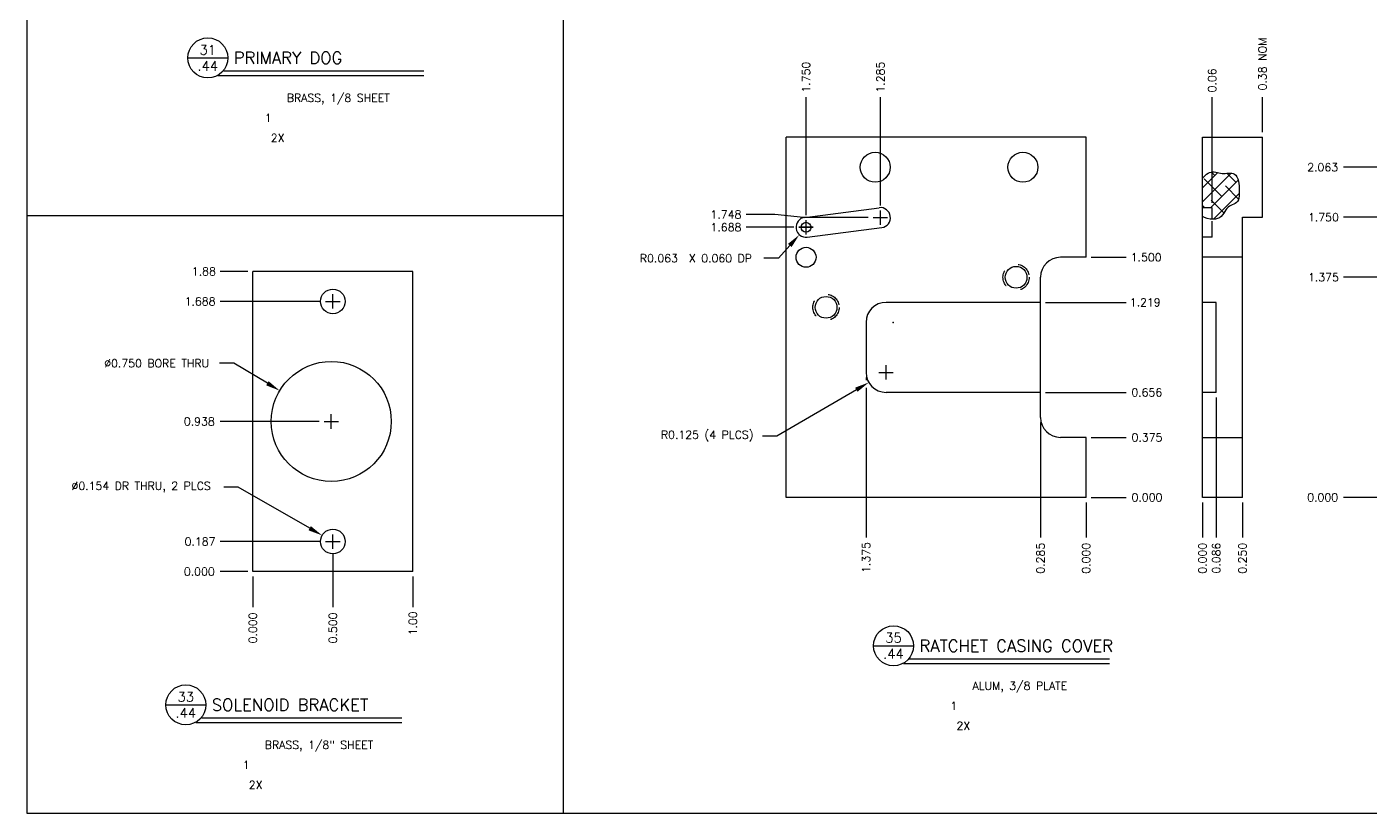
# Model space of a CAD drawing. Extents: x 0 to 22, y 0 to 17.6.
# Drawn here: x 0 to 8.39, y 0 to 4.91 of the extents above; entities that cross this region are included whole.
import ezdxf
from ezdxf.enums import TextEntityAlignment as Align

# ---------------------------------------------------------------- set-up
doc = ezdxf.new("R2010")
doc.units = 0
doc.header["$LTSCALE"] = 0.5
doc.header["$MEASUREMENT"] = 0
doc.linetypes.add('HIDDEN2', pattern=[0.1875, 0.125, -0.0625])
doc.layers.get('0').update_dxf_attribs({"linetype": 'CONTINUOUS'})
doc.layers.get('DEFPOINTS').update_dxf_attribs({"linetype": 'CONTINUOUS'})
for name, color, linetype in [('BORDER', 5, 'CONTINUOUS'), ('CASING', 193, 'CONTINUOUS'), ('DIM', 1, 'CONTINUOUS'), ('HATCH', 2, 'CONTINUOUS'), ('NFHIDDEN', 6, 'HIDDEN2'), ('OBJECT', 3, 'CONTINUOUS'), ('SOLONOIDBRACKET', 42, 'CONTINUOUS')]:
    doc.layers.add(name, color=color, linetype=linetype)
doc.styles.add('ROMANS', font='romans')
doc.styles.add('SIMPLEX', font='SIMPLEX')
doc.dimstyles.new('ESGMECH', dxfattribs={"dimtxt": 0.1, "dimasz": 0.18, "dimexe": 0.18, "dimexo": 0.0625, "dimgap": 0.06, "dimtad": 0, "dimtih": 1, "dimtoh": 1, "dimdec": 3, "dimzin": 0, "dimdsep": 46, "dimtxsty": 'SIMPLEX', "dimcen": 0.09, "dimclrd": 1, "dimclre": 1, "dimclrt": 1, "dimadec": 0, "dimazin": 0, "dimtfac": 1, "dimtdec": 4, "dimtofl": 0, "dimtmove": 0, "dimatfit": 3, "dimfxl": 1, "dimtolj": 1, "dimtzin": 0, "dimarcsym": 0})
doc.dimstyles.new('ESGMECH$3', dxfattribs={"dimtxt": 0.1, "dimasz": 0.18, "dimexe": 0.18, "dimexo": 0.0625, "dimgap": 0.06, "dimtad": 0, "dimtih": 1, "dimtoh": 1, "dimdec": 3, "dimzin": 0, "dimdsep": 46, "dimtxsty": 'SIMPLEX', "dimcen": 0.09, "dimclrd": 1, "dimclre": 1, "dimclrt": 1, "dimadec": 0, "dimazin": 0, "dimtfac": 1, "dimtdec": 4, "dimtofl": 0, "dimtmove": 0, "dimatfit": 0, "dimfxl": 1, "dimtolj": 1, "dimtzin": 0, "dimarcsym": 0})
doc.dimstyles.new('ESGMECH$4', dxfattribs={"dimtxt": 0.1, "dimasz": 0.18, "dimexe": 0.18, "dimexo": 0.0625, "dimgap": 0.06, "dimtad": 0, "dimtih": 1, "dimtoh": 1, "dimdec": 3, "dimzin": 0, "dimdsep": 46, "dimtxsty": 'SIMPLEX', "dimcen": 0.09, "dimclrd": 1, "dimclre": 1, "dimclrt": 1, "dimadec": 0, "dimazin": 0, "dimtfac": 1, "dimtdec": 4, "dimtofl": 0, "dimtmove": 0, "dimatfit": 0, "dimfxl": 1, "dimtolj": 1, "dimtzin": 0, "dimarcsym": 0})

# ---------------------------------------------------------------- blocks, each defined once
blk = doc.blocks.new('P-TITLE')
at = {"layer": 'OBJECT'}
for p, q in [((-1.562, -0.638), (-1.062, -0.638)), ((-1.113, -0.8), (1.387, -0.8)), ((1.387, -0.862), (-1.188, -0.862))]:
    blk.add_line(p, q, dxfattribs=at)
blk.add_circle((-1.312, -0.638), 0.25, dxfattribs=at)
at = {"layer": 'OBJECT', "style": 'ROMANS'}
for tag, p in [('NO.', (-1.312, -0.538)), ('PAGE', (-1.312, -0.738))]:
    blk.add_attdef(tag, text='', height=0.12, dxfattribs=at).set_placement(p, align=Align.MIDDLE)
for tag, p, height in [('DESCRIPTION', (-0.988, -0.712), 0.15), ('MATERIAL', (-0.325, -1.188), 0.1), ('#_REQUIRED', (-0.6, -1.438), 0.1), ('SCALE', (-0.525, -1.688), 0.1)]:
    blk.add_attdef(tag, p, '', height=height, dxfattribs=at)
at = {"layer": 'OBJECT', "style": 'ROMANS', "flags": 2}
for tag, p in [('MATERIAL:', (-1.163, -1.188)), ('REQD:', (-1.163, -1.438)), ('SCALE:', (-1.163, -1.688))]:
    blk.add_attdef(tag, p, '', height=0.1, dxfattribs=at)
blk = doc.blocks.new('*D29')
at = {"color": 1, "linetype": 'ByBlock', "transparency": 16777216}
blk.add_line((3.6398, 5.1335), (3.6398, 4.9425), dxfattribs=at)
at = {"layer": 'DEFPOINTS', "color": 0, "linetype": 'ByBlock', "transparency": 16777216}
for p in [(3.6398, 5.1647), (3.6398, 5.1647), (3.6398, 4.9425)]:
    blk.add_point(p, dxfattribs=at)
at = {"color": 1, "linetype": 'ByBlock', "transparency": 16777216, "insert": (3.6398, 4.8125), "char_height": 0.05, "attachment_point": 5, "rotation": 90, "style": 'SIMPLEX'}
blk.add_mtext('\\A1;0.000', dxfattribs=at)
blk = doc.blocks.new('*D30')
at = {"color": 1, "linetype": 'ByBlock', "transparency": 16777216}
blk.add_line((3.6086, 5.1647), (3.4354, 5.1647), dxfattribs=at)
at = {"layer": 'DEFPOINTS', "color": 0, "linetype": 'ByBlock', "transparency": 16777216}
for p in [(3.4354, 5.1647), (3.6398, 5.1647), (3.6398, 5.1647)]:
    blk.add_point(p, dxfattribs=at)
at = {"color": 1, "linetype": 'ByBlock', "transparency": 16777216, "insert": (3.3054, 5.1647), "char_height": 0.05, "attachment_point": 5, "style": 'SIMPLEX'}
blk.add_mtext('\\A1;0.000', dxfattribs=at)
blk = doc.blocks.new('*D31')
at = {"color": 1, "linetype": 'ByBlock', "transparency": 16777216}
blk.add_line((1.8355, 1.6965), (1.2073, 1.6965), dxfattribs=at)
at = {"layer": 'DEFPOINTS', "color": 0, "linetype": 'ByBlock', "transparency": 16777216}
for p in [(1.2073, 1.6965), (1.8668, 1.6965), (1.4218, 1.509)]:
    blk.add_point(p, dxfattribs=at)
at = {"color": 1, "linetype": 'ByBlock', "transparency": 16777216, "insert": (1.0821, 1.6965), "char_height": 0.05, "attachment_point": 5, "style": 'SIMPLEX'}
blk.add_mtext('\\A1;0.187', dxfattribs=at)
blk = doc.blocks.new('*D32')
at = {"color": 1, "linetype": 'ByBlock', "transparency": 16777216}
blk.add_line((1.8255, 2.4465), (1.2073, 2.4465), dxfattribs=at)
at = {"layer": 'DEFPOINTS', "color": 0, "linetype": 'ByBlock', "transparency": 16777216}
for p in [(1.2073, 2.4465), (1.8568, 2.4465), (1.4118, 1.509)]:
    blk.add_point(p, dxfattribs=at)
at = {"color": 1, "linetype": 'ByBlock', "transparency": 16777216, "insert": (1.0773, 2.4465), "char_height": 0.05, "attachment_point": 5, "style": 'SIMPLEX'}
blk.add_mtext('\\A1;0.938', dxfattribs=at)
blk = doc.blocks.new('*D56')
at = {"color": 1, "linetype": 'ByBlock', "transparency": 16777216}
for p, q in [((1.3205, 2.0366), (1.2305, 2.0366)), ((1.767, 1.7797), (1.3205, 2.0366)), ((1.8668, 1.6965), (1.9568, 1.6965)), ((1.9118, 1.6515), (1.9118, 1.7415))]:
    blk.add_line(p, q, dxfattribs=at)
blk.add_solid([(1.7745, 1.7927), (1.7595, 1.7667), (1.845, 1.7348)], dxfattribs=at)
at = {"layer": 'DEFPOINTS', "color": 0, "linetype": 'ByBlock', "transparency": 16777216}
for p in [(1.845, 1.7348), (1.9785, 1.6581)]:
    blk.add_point(p, dxfattribs=at)
at = {"color": 1, "linetype": 'ByBlock', "transparency": 16777216, "insert": (0.7136, 2.0366), "char_height": 0.05, "attachment_point": 5, "style": 'SIMPLEX'}
blk.add_mtext('\\A1;{∅0.154 DR THRU}{, 2 PLCS}', dxfattribs=at)
blk = doc.blocks.new('*D57')
at = {"color": 1, "linetype": 'ByBlock', "transparency": 16777216}
blk.add_line((1.9118, 1.6202), (1.9118, 1.2867), dxfattribs=at)
at = {"layer": 'DEFPOINTS', "color": 0, "linetype": 'ByBlock', "transparency": 16777216}
for p in [(1.9118, 1.6515), (1.4118, 1.509), (1.9118, 1.2867)]:
    blk.add_point(p, dxfattribs=at)
at = {"color": 1, "linetype": 'ByBlock', "transparency": 16777216, "insert": (1.9118, 1.1567), "char_height": 0.05, "attachment_point": 5, "rotation": 90, "style": 'SIMPLEX'}
blk.add_mtext('\\A1;0.500', dxfattribs=at)
blk = doc.blocks.new('*D72')
at = {"color": 1, "linetype": 'ByBlock', "transparency": 16777216}
blk.add_line((15.4595, 12.1659), (15.4595, 11.9472), dxfattribs=at)
at = {"layer": 'DEFPOINTS', "color": 0, "linetype": 'ByBlock', "transparency": 16777216}
for p in [(15.4595, 12.1972), (15.4595, 12.1972), (15.4595, 11.9472)]:
    blk.add_point(p, dxfattribs=at)
at = {"color": 1, "linetype": 'ByBlock', "transparency": 16777216, "insert": (15.4595, 11.8172), "char_height": 0.05, "attachment_point": 5, "rotation": 90, "style": 'SIMPLEX'}
blk.add_mtext('\\A1;0.000', dxfattribs=at)
blk = doc.blocks.new('*D73')
at = {"color": 1, "linetype": 'ByBlock', "transparency": 16777216}
blk.add_line((15.5455, 12.8222), (15.5455, 11.9472), dxfattribs=at)
at = {"layer": 'DEFPOINTS', "color": 0, "linetype": 'ByBlock', "transparency": 16777216}
for p in [(15.5455, 12.8534), (15.4595, 12.1972), (15.5455, 11.9472)]:
    blk.add_point(p, dxfattribs=at)
at = {"color": 1, "linetype": 'ByBlock', "transparency": 16777216, "insert": (15.5455, 11.8184), "char_height": 0.05, "attachment_point": 5, "rotation": 90, "style": 'SIMPLEX'}
blk.add_mtext('\\A1;0.086', dxfattribs=at)
blk = doc.blocks.new('*D74')
at = {"color": 1, "linetype": 'ByBlock', "transparency": 16777216}
blk.add_line((15.7095, 12.1659), (15.7095, 11.9472), dxfattribs=at)
at = {"layer": 'DEFPOINTS', "color": 0, "linetype": 'ByBlock', "transparency": 16777216}
for p in [(15.4595, 12.1972), (15.7095, 12.1972), (15.7095, 11.9472)]:
    blk.add_point(p, dxfattribs=at)
at = {"color": 1, "linetype": 'ByBlock', "transparency": 16777216, "insert": (15.7095, 11.8172), "char_height": 0.05, "attachment_point": 5, "rotation": 90, "style": 'SIMPLEX'}
blk.add_mtext('\\A1;0.250', dxfattribs=at)
blk = doc.blocks.new('*D76')
at = {"color": 1, "linetype": 'ByBlock', "transparency": 16777216}
blk.add_line((16.5591, 12.1972), (16.3403, 12.1972), dxfattribs=at)
at = {"layer": 'DEFPOINTS', "color": 0, "linetype": 'ByBlock', "transparency": 16777216}
for p in [(16.3403, 12.1972), (16.5903, 12.1972), (16.5903, 12.1972)]:
    blk.add_point(p, dxfattribs=at)
at = {"color": 1, "linetype": 'ByBlock', "transparency": 16777216, "insert": (16.2103, 12.1972), "char_height": 0.05, "attachment_point": 5, "style": 'SIMPLEX'}
blk.add_mtext('\\A1;0.000', dxfattribs=at)
blk = doc.blocks.new('*D77')
at = {"color": 1, "linetype": 'ByBlock', "transparency": 16777216}
blk.add_line((16.5591, 13.9472), (16.3403, 13.9472), dxfattribs=at)
at = {"layer": 'DEFPOINTS', "color": 0, "linetype": 'ByBlock', "transparency": 16777216}
for p in [(16.3403, 13.9472), (16.5903, 13.9472), (16.5903, 12.1972)]:
    blk.add_point(p, dxfattribs=at)
at = {"color": 1, "linetype": 'ByBlock', "transparency": 16777216, "insert": (16.2151, 13.9472), "char_height": 0.05, "attachment_point": 5, "style": 'SIMPLEX'}
blk.add_mtext('\\A1;1.750', dxfattribs=at)
blk = doc.blocks.new('*D79')
at = {"color": 1, "linetype": 'ByBlock', "transparency": 16777216}
blk.add_line((16.9091, 14.2597), (16.3403, 14.2597), dxfattribs=at)
at = {"layer": 'DEFPOINTS', "color": 0, "linetype": 'ByBlock', "transparency": 16777216}
for p in [(16.3403, 14.2597), (16.9403, 14.2597), (16.5903, 12.1972)]:
    blk.add_point(p, dxfattribs=at)
at = {"color": 1, "linetype": 'ByBlock', "transparency": 16777216, "insert": (16.2103, 14.2597), "char_height": 0.05, "attachment_point": 5, "style": 'SIMPLEX'}
blk.add_mtext('\\A1;2.063', dxfattribs=at)
blk = doc.blocks.new('*D80')
at = {"color": 1, "linetype": 'ByBlock', "transparency": 16777216}
blk.add_line((16.9516, 13.5722), (16.3403, 13.5722), dxfattribs=at)
at = {"layer": 'DEFPOINTS', "color": 0, "linetype": 'ByBlock', "transparency": 16777216}
for p in [(16.3403, 13.5722), (16.9828, 13.5722), (16.5903, 12.1972)]:
    blk.add_point(p, dxfattribs=at)
at = {"color": 1, "linetype": 'ByBlock', "transparency": 16777216, "insert": (16.2151, 13.5722), "char_height": 0.05, "attachment_point": 5, "style": 'SIMPLEX'}
blk.add_mtext('\\A1;1.375', dxfattribs=at)
blk = doc.blocks.new('*D87')
at = {"color": 1, "linetype": 'ByBlock', "transparency": 16777216}
blk.add_line((14.7637, 12.1972), (14.9825, 12.1972), dxfattribs=at)
at = {"layer": 'DEFPOINTS', "color": 0, "linetype": 'ByBlock', "transparency": 16777216}
for p in [(14.7325, 12.1972), (14.7325, 12.1972), (14.9825, 12.1972)]:
    blk.add_point(p, dxfattribs=at)
at = {"color": 1, "linetype": 'ByBlock', "transparency": 16777216, "insert": (15.1125, 12.1972), "char_height": 0.05, "attachment_point": 5, "style": 'SIMPLEX'}
blk.add_mtext('\\A1;0.000', dxfattribs=at)
blk = doc.blocks.new('*D88')
at = {"color": 1, "linetype": 'ByBlock', "transparency": 16777216}
blk.add_line((14.7325, 12.1659), (14.7325, 11.9472), dxfattribs=at)
at = {"layer": 'DEFPOINTS', "color": 0, "linetype": 'ByBlock', "transparency": 16777216}
for p in [(14.7325, 12.1972), (14.7325, 12.1972), (14.7325, 11.9472)]:
    blk.add_point(p, dxfattribs=at)
at = {"color": 1, "linetype": 'ByBlock', "transparency": 16777216, "insert": (14.7325, 11.8172), "char_height": 0.05, "attachment_point": 5, "rotation": 90, "style": 'SIMPLEX'}
blk.add_mtext('\\A1;0.000', dxfattribs=at)
blk = doc.blocks.new('*D89')
at = {"color": 1, "linetype": 'ByBlock', "transparency": 16777216}
blk.add_line((14.4475, 12.6659), (14.4475, 11.9472), dxfattribs=at)
at = {"layer": 'DEFPOINTS', "color": 0, "linetype": 'ByBlock', "transparency": 16777216}
for p in [(14.4475, 12.6972), (14.7325, 12.1972), (14.4475, 11.9472)]:
    blk.add_point(p, dxfattribs=at)
at = {"color": 1, "linetype": 'ByBlock', "transparency": 16777216, "insert": (14.4475, 11.8172), "char_height": 0.05, "attachment_point": 5, "rotation": 90, "style": 'SIMPLEX'}
blk.add_mtext('\\A1;0.285', dxfattribs=at)
blk = doc.blocks.new('*D90')
at = {"color": 1, "linetype": 'ByBlock', "transparency": 16777216}
blk.add_line((14.7637, 12.5722), (14.9825, 12.5722), dxfattribs=at)
at = {"layer": 'DEFPOINTS', "color": 0, "linetype": 'ByBlock', "transparency": 16777216}
for p in [(14.7325, 12.5722), (14.9825, 12.5722), (14.7325, 12.1972)]:
    blk.add_point(p, dxfattribs=at)
at = {"color": 1, "linetype": 'ByBlock', "transparency": 16777216, "insert": (15.1125, 12.5722), "char_height": 0.05, "attachment_point": 5, "style": 'SIMPLEX'}
blk.add_mtext('\\A1;0.375', dxfattribs=at)
blk = doc.blocks.new('*D91')
at = {"color": 1, "linetype": 'ByBlock', "transparency": 16777216}
blk.add_line((14.4787, 12.8534), (14.9825, 12.8534), dxfattribs=at)
at = {"layer": 'DEFPOINTS', "color": 0, "linetype": 'ByBlock', "transparency": 16777216}
for p in [(14.4475, 12.8534), (14.9825, 12.8534), (14.7325, 12.1972)]:
    blk.add_point(p, dxfattribs=at)
at = {"color": 1, "linetype": 'ByBlock', "transparency": 16777216, "insert": (15.1113, 12.8534), "char_height": 0.05, "attachment_point": 5, "style": 'SIMPLEX'}
blk.add_mtext('\\A1;0.656', dxfattribs=at)
blk = doc.blocks.new('*D92')
at = {"color": 1, "linetype": 'ByBlock', "transparency": 16777216}
blk.add_line((14.4787, 13.4159), (14.9825, 13.4159), dxfattribs=at)
at = {"layer": 'DEFPOINTS', "color": 0, "linetype": 'ByBlock', "transparency": 16777216}
for p in [(14.4475, 13.4159), (14.9825, 13.4159), (14.7325, 12.1972)]:
    blk.add_point(p, dxfattribs=at)
at = {"color": 1, "linetype": 'ByBlock', "transparency": 16777216, "insert": (15.1017, 13.4159), "char_height": 0.05, "attachment_point": 5, "style": 'SIMPLEX'}
blk.add_mtext('\\A1;1.219', dxfattribs=at)
blk = doc.blocks.new('*D93')
at = {"color": 1, "linetype": 'ByBlock', "transparency": 16777216}
blk.add_line((14.7637, 13.6972), (14.9825, 13.6972), dxfattribs=at)
at = {"layer": 'DEFPOINTS', "color": 0, "linetype": 'ByBlock', "transparency": 16777216}
for p in [(14.7325, 13.6972), (14.9825, 13.6972), (14.7325, 12.1972)]:
    blk.add_point(p, dxfattribs=at)
at = {"color": 1, "linetype": 'ByBlock', "transparency": 16777216, "insert": (15.1077, 13.6972), "char_height": 0.05, "attachment_point": 5, "style": 'SIMPLEX'}
blk.add_mtext('\\A1;1.500', dxfattribs=at)
blk = doc.blocks.new('*D94')
at = {"color": 1, "linetype": 'ByBlock', "transparency": 16777216}
blk.add_line((12.9062, 13.8847), (12.6075, 13.8847), dxfattribs=at)
at = {"layer": 'DEFPOINTS', "color": 0, "linetype": 'ByBlock', "transparency": 16777216}
for p in [(12.6075, 13.8847), (12.9375, 13.8847), (14.7325, 12.1972)]:
    blk.add_point(p, dxfattribs=at)
at = {"color": 1, "linetype": 'ByBlock', "transparency": 16777216, "insert": (12.4822, 13.8847), "char_height": 0.05, "attachment_point": 5, "style": 'SIMPLEX'}
blk.add_mtext('\\A1;1.688', dxfattribs=at)
blk = doc.blocks.new('*D95')
at = {"color": 1, "linetype": 'ByBlock', "transparency": 16777216}
for p, q in [((12.7875, 13.9647), (12.6075, 13.9647)), ((12.9675, 13.9452), (12.7875, 13.9647)), ((13.3709, 13.9452), (12.9675, 13.9452))]:
    blk.add_line(p, q, dxfattribs=at)
at = {"layer": 'DEFPOINTS', "color": 0, "linetype": 'ByBlock', "transparency": 16777216}
for p in [(12.6075, 13.9647), (13.4022, 13.9452), (14.7325, 12.1972)]:
    blk.add_point(p, dxfattribs=at)
at = {"color": 1, "linetype": 'ByBlock', "transparency": 16777216, "insert": (12.4822, 13.9647), "char_height": 0.05, "attachment_point": 5, "style": 'SIMPLEX'}
blk.add_mtext('\\A1;1.748', dxfattribs=at)
blk = doc.blocks.new('*D96')
at = {"color": 1, "linetype": 'ByBlock', "transparency": 16777216}
blk.add_line((12.9825, 13.9609), (12.9825, 14.6972), dxfattribs=at)
at = {"layer": 'DEFPOINTS', "color": 0, "linetype": 'ByBlock', "transparency": 16777216}
for p in [(12.9825, 14.6972), (12.9825, 13.9297), (14.7325, 12.1972)]:
    blk.add_point(p, dxfattribs=at)
at = {"color": 1, "linetype": 'ByBlock', "transparency": 16777216, "insert": (12.9825, 14.8224), "char_height": 0.05, "attachment_point": 5, "rotation": 90, "style": 'SIMPLEX'}
blk.add_mtext('\\A1;1.750', dxfattribs=at)
blk = doc.blocks.new('*D97')
at = {"color": 1, "linetype": 'ByBlock', "transparency": 16777216}
blk.add_line((13.4472, 14.0214), (13.4472, 14.6972), dxfattribs=at)
at = {"layer": 'DEFPOINTS', "color": 0, "linetype": 'ByBlock', "transparency": 16777216}
for p in [(13.4472, 14.6972), (13.4472, 13.9902), (14.7325, 12.1972)]:
    blk.add_point(p, dxfattribs=at)
at = {"color": 1, "linetype": 'ByBlock', "transparency": 16777216, "insert": (13.4472, 14.8224), "char_height": 0.05, "attachment_point": 5, "rotation": 90, "style": 'SIMPLEX'}
blk.add_mtext('\\A1;1.285', dxfattribs=at)
blk = doc.blocks.new('*D98')
at = {"color": 1, "linetype": 'ByBlock', "transparency": 16777216}
for p, q in [((12.9375, 13.8847), (13.0275, 13.8847)), ((12.9825, 13.8397), (12.9825, 13.9297)), ((12.8809, 13.7709), (12.8097, 13.6912)), ((12.8097, 13.6912), (12.7197, 13.6912))]:
    blk.add_line(p, q, dxfattribs=at)
blk.add_solid([(12.8697, 13.7809), (12.8921, 13.7609), (12.9408, 13.8381)], dxfattribs=at)
at = {"layer": 'DEFPOINTS', "color": 0, "linetype": 'ByBlock', "transparency": 16777216}
for p in [(12.9825, 13.8847), (12.9408, 13.8381)]:
    blk.add_point(p, dxfattribs=at)
at = {"color": 1, "linetype": 'ByBlock', "transparency": 16777216, "insert": (12.2945, 13.6912), "char_height": 0.05, "attachment_point": 5, "style": 'SIMPLEX'}
blk.add_mtext('\\A1;{R0.063  X 0.060 DP}', dxfattribs=at)
blk = doc.blocks.new('*D137')
at = {"color": 1, "linetype": 'ByBlock', "transparency": 16777216}
for p, q in [((5.3681, 2.7082), (5.3681, 2.7982)), ((5.3231, 2.7532), (5.4131, 2.7532)), ((5.1824, 2.6448), (4.6862, 2.3553)), ((4.6862, 2.3553), (4.5962, 2.3553))]:
    blk.add_line(p, q, dxfattribs=at)
blk.add_solid([(5.1748, 2.6578), (5.1899, 2.6319), (5.2601, 2.6902)], dxfattribs=at)
at = {"layer": 'DEFPOINTS', "color": 0, "linetype": 'ByBlock', "transparency": 16777216}
for p in [(5.2601, 2.6902), (5.3681, 2.7532)]:
    blk.add_point(p, dxfattribs=at)
at = {"color": 1, "linetype": 'ByBlock', "transparency": 16777216, "insert": (4.2507, 2.3553), "char_height": 0.05, "attachment_point": 5, "style": 'SIMPLEX'}
blk.add_mtext('\\A1;{R0.125 (4 PLCS)}', dxfattribs=at)
blk = doc.blocks.new('*D140')
at = {"color": 1, "linetype": 'ByBlock', "transparency": 16777216}
blk.add_line((7.7201, 4.2532), (7.7201, 4.472), dxfattribs=at)
at = {"layer": 'DEFPOINTS', "color": 0, "linetype": 'ByBlock', "transparency": 16777216}
for p in [(7.7201, 4.472), (7.7201, 4.222), (7.3451, 1.972)]:
    blk.add_point(p, dxfattribs=at)
at = {"color": 1, "linetype": 'ByBlock', "transparency": 16777216, "insert": (7.7201, 4.6793), "char_height": 0.05, "attachment_point": 5, "rotation": 90, "style": 'SIMPLEX'}
blk.add_mtext('\\A1;{0.38 NOM}', dxfattribs=at)
blk = doc.blocks.new('*D141')
at = {"color": 1, "linetype": 'ByBlock', "transparency": 16777216}
blk.add_line((7.4051, 3.8122), (7.4051, 4.472), dxfattribs=at)
at = {"layer": 'DEFPOINTS', "color": 0, "linetype": 'ByBlock', "transparency": 16777216}
for p in [(7.4051, 4.472), (7.4051, 3.781), (7.3451, 1.972)]:
    blk.add_point(p, dxfattribs=at)
at = {"color": 1, "linetype": 'ByBlock', "transparency": 16777216, "insert": (7.4051, 4.577), "char_height": 0.05, "attachment_point": 5, "rotation": 90, "style": 'SIMPLEX'}
blk.add_mtext('\\A1;{0.06}', dxfattribs=at)
blk = doc.blocks.new('*D142')
at = {"color": 1, "linetype": 'ByBlock', "transparency": 16777216}
blk.add_line((2.4118, 1.4777), (2.4118, 1.2867), dxfattribs=at)
at = {"layer": 'DEFPOINTS', "color": 0, "linetype": 'ByBlock', "transparency": 16777216}
for p in [(1.4118, 1.509), (2.4118, 1.509), (2.4118, 1.2867)]:
    blk.add_point(p, dxfattribs=at)
at = {"color": 1, "linetype": 'ByBlock', "transparency": 16777216, "insert": (2.4118, 1.1853), "char_height": 0.05, "attachment_point": 5, "rotation": 90, "style": 'SIMPLEX'}
blk.add_mtext('\\A1;{1.00}', dxfattribs=at)
blk = doc.blocks.new('*D143')
at = {"color": 1, "linetype": 'ByBlock', "transparency": 16777216}
blk.add_line((1.3805, 3.384), (1.2073, 3.384), dxfattribs=at)
at = {"layer": 'DEFPOINTS', "color": 0, "linetype": 'ByBlock', "transparency": 16777216}
for p in [(1.2073, 3.384), (1.4118, 3.384), (1.4118, 1.509)]:
    blk.add_point(p, dxfattribs=at)
at = {"color": 1, "linetype": 'ByBlock', "transparency": 16777216, "insert": (1.1059, 3.384), "char_height": 0.05, "attachment_point": 5, "style": 'SIMPLEX'}
blk.add_mtext('\\A1;{1.88}', dxfattribs=at)
blk = doc.blocks.new('*D144')
at = {"color": 1, "linetype": 'ByBlock', "transparency": 16777216}
for p, q in [((1.294, 2.8098), (1.204, 2.8098)), ((1.5027, 2.6851), (1.294, 2.8098)), ((1.8568, 2.4465), (1.9468, 2.4465)), ((1.9018, 2.4015), (1.9018, 2.4915))]:
    blk.add_line(p, q, dxfattribs=at)
blk.add_solid([(1.5104, 2.6979), (1.495, 2.6722), (1.5799, 2.6389)], dxfattribs=at)
at = {"layer": 'DEFPOINTS', "color": 0, "linetype": 'ByBlock', "transparency": 16777216}
for p in [(1.5799, 2.6389), (2.2236, 2.254)]:
    blk.add_point(p, dxfattribs=at)
at = {"color": 1, "linetype": 'ByBlock', "transparency": 16777216, "insert": (0.8109, 2.8098), "char_height": 0.05, "attachment_point": 5, "style": 'SIMPLEX'}
blk.add_mtext('\\A1;{∅0.750 BORE THRU}', dxfattribs=at)
blk = doc.blocks.new('*D145')
at = {"color": 1, "linetype": 'ByBlock', "transparency": 16777216}
blk.add_line((1.8355, 3.1965), (1.2073, 3.1965), dxfattribs=at)
at = {"layer": 'DEFPOINTS', "color": 0, "linetype": 'ByBlock', "transparency": 16777216}
for p in [(1.2073, 3.1965), (1.8668, 3.1965), (1.4118, 1.509)]:
    blk.add_point(p, dxfattribs=at)
at = {"color": 1, "linetype": 'ByBlock', "transparency": 16777216, "insert": (1.0821, 3.1965), "char_height": 0.05, "attachment_point": 5, "style": 'SIMPLEX'}
blk.add_mtext('\\A1;{1.688}', dxfattribs=at)
blk = doc.blocks.new('*X146')
at = {"color": 0}
for p, q in [((7.3451, 3.9067), (7.4401, 4.0017)), ((7.3451, 3.8183), (7.5245, 3.9977)), ((7.4664, 3.8512), (7.3559, 3.9617)), ((7.3961, 3.781), (7.5686, 3.9535)), ((7.4222, 3.9838), (7.4014, 4.0046)), ((7.5548, 3.9396), (7.4978, 3.9966)), ((7.4131, 3.7096), (7.5748, 3.8713)), ((7.5711, 3.8349), (7.4885, 3.9175)), ((7.3599, 3.781), (7.3451, 3.7958)), ((7.4795, 3.7497), (7.4001, 3.8291))]:
    blk.add_line(p, q, dxfattribs=at)

msp = doc.modelspace()

# ---------------------------------------------------------------- linework, layer by layer
at = {"color": 1, "linetype": 'ByBlock'}
for p, q in [((5.2431, 2.722), (5.2431, 2.7037)), ((5.2431, 2.656), (5.2431, 1.722))]:
    msp.add_line(p, q, dxfattribs=at)
at = {"layer": 'BORDER'}
for p, q in [((0, 10.5), (0, 0)), ((3.351, 10.5), (3.351, 0)), ((0, 3.7329), (3.351, 3.7329)), ((0, 0), (16.5, 0))]:
    msp.add_line(p, q, dxfattribs=at)
at = {"layer": 'CASING', "color": 3}
for p, q in [((6.6181, 4.222), (4.7431, 4.222)), ((4.7431, 1.972), (4.7431, 4.222)), ((6.6181, 3.472), (6.6181, 4.222)), ((7.3451, 1.972), (7.3451, 4.222)), ((7.3451, 4.222), (7.7201, 4.222)), ((7.7201, 3.722), (7.7201, 4.222)), ((4.86, 3.7214), (5.3247, 3.7819)), ((7.4051, 3.781), (7.3451, 3.781)), ((7.4051, 3.7097), (7.4051, 3.781)), ((7.5951, 1.972), (7.5951, 3.722)), ((7.5951, 3.722), (7.7201, 3.722)), ((4.8761, 3.5975), (5.3409, 3.658)), ((7.5951, 3.472), (7.3451, 3.472)), ((6.3331, 2.472), (6.3331, 3.347)), ((7.4311, 3.1907), (7.3451, 3.1907)), ((7.4311, 2.6282), (7.4311, 3.1907)), ((5.2431, 3.0657), (5.2431, 2.7532)), ((7.4311, 2.6282), (7.3451, 2.6282)), ((6.6181, 1.972), (6.6181, 2.347)), ((7.3451, 2.347), (7.5951, 2.347)), ((6.6181, 1.972), (4.7431, 1.972)), ((7.5951, 1.972), (7.3451, 1.972))]:
    msp.add_line(p, q, dxfattribs=at)
for points in [[(7.3993, 4.0044), (7.409, 4.0055), (7.4186, 4.0053), (7.4282, 4.0041), (7.4378, 4.0022), (7.4476, 4), (7.4574, 3.998), (7.4673, 3.9964), (7.4775, 3.9956), (7.4878, 3.9958), (7.4982, 3.9966), (7.5085, 3.9976), (7.5185, 3.998), (7.5282, 3.9975), (7.5373, 3.9954), (7.5458, 3.9913), (7.5534, 3.9845), (7.5601, 3.9747), (7.5657, 3.9625), (7.5701, 3.9486), (7.5732, 3.9337), (7.5748, 3.9186), (7.5748, 3.8551), (7.5732, 3.8416), (7.5697, 3.8302), (7.5643, 3.8212), (7.5575, 3.8144), (7.5494, 3.809), (7.5405, 3.8047), (7.5313, 3.8007), (7.522, 3.7965), (7.513, 3.7916), (7.5048, 3.7852), (7.4975, 3.7772), (7.4909, 3.7677), (7.4845, 3.7575), (7.4778, 3.747), (7.4705, 3.7368), (7.462, 3.7275), (7.452, 3.7196), (7.4399, 3.7137), (7.4255, 3.7103), (7.4093, 3.7094), (7.3922, 3.7108), (7.3749, 3.7147), (7.358, 3.7208), (7.3451, 3.7277)], [(7.3451, 3.9648), (7.3518, 3.9735), (7.3609, 3.983), (7.3703, 3.9909), (7.3799, 3.9971), (7.3896, 4.0016), (7.3993, 4.0044)]]:
    msp.add_lwpolyline(points, dxfattribs=at)
for centre, radius in [((5.3005, 4.0345), 0.0935), ((6.223, 4.0345), 0.0935), ((4.8681, 3.6595), 0.0312), ((4.8681, 3.472), 0.0625), ((6.1806, 3.347), 0.068), ((4.9931, 3.1595), 0.068)]:
    msp.add_circle(centre, radius, dxfattribs=at)
for centre, radius, start, end in [((5.3328, 3.7199), 0.0625, 277.41434, 97.41434), ((4.8681, 3.6595), 0.0625, 97.41434, 277.41434), ((6.4581, 3.347), 0.125, 90, 180), ((5.3681, 3.0657), 0.125, 90, 180), ((5.3681, 2.7532), 0.125, 180, 270), ((6.4581, 2.472), 0.125, 180, 270)]:
    msp.add_arc(centre, radius, start, end, dxfattribs=at)
at = {"layer": 'DEFPOINTS', "color": 0, "linetype": 'ByBlock'}
for p in [(4.8681, 3.7045), (4.9931, 3.2045), (5.2431, 2.7532), (6.6181, 1.972), (5.2431, 1.722)]:
    msp.add_point(p, dxfattribs=at)
at = {"layer": 'DIM', "color": 1, "linetype": 'Continuous'}
for p, q in [((4.8681, 3.6145), (4.8681, 3.7045)), ((5.2878, 3.7199), (5.3778, 3.7199)), ((5.3328, 3.6749), (5.3328, 3.7649)), ((4.9131, 3.6595), (4.8231, 3.6595)), ((1.8668, 3.1965), (1.9568, 3.1965)), ((1.9118, 3.1515), (1.9118, 3.2415))]:
    msp.add_line(p, q, dxfattribs=at)
at = {"layer": 'DIM', "linetype": 'ByBlock'}
msp.add_point((5.4131, 3.0657), dxfattribs=at)
at = {"layer": 'NFHIDDEN'}
for q in [(7.4051, 3.7097), (7.3451, 3.597)]:
    msp.add_line((7.4051, 3.597), q, dxfattribs=at)
for centre in [(6.1806, 3.347), (4.9931, 3.1595)]:
    msp.add_circle(centre, 0.082, dxfattribs=at)
at = {"layer": 'OBJECT'}
for p, q in [((6.6181, 3.472), (6.4581, 3.472)), ((6.3331, 3.1907), (5.3681, 3.1907)), ((6.3331, 2.6282), (5.3681, 2.6282)), ((6.6181, 2.347), (6.4581, 2.347))]:
    msp.add_line(p, q, dxfattribs=at)
at = {"layer": 'SOLONOIDBRACKET', "color": 3}
for p, q in [((1.4118, 1.509), (1.4118, 3.384)), ((2.4118, 3.384), (1.4118, 3.384)), ((2.4118, 1.509), (2.4118, 3.384)), ((2.4118, 1.509), (1.4118, 1.509))]:
    msp.add_line(p, q, dxfattribs=at)
for centre, radius in [((1.9118, 3.1965), 0.077), ((1.9018, 2.4465), 0.375), ((1.9118, 1.6965), 0.077)]:
    msp.add_circle(centre, radius, dxfattribs=at)

# ---------------------------------------------------------------- block references
at = {"layer": 'DIM'}
ref = msp.add_blockref('P-TITLE', (1.7867, 5.0366), dxfattribs=dict(at, xscale=0.5, yscale=0.5, zscale=0.5))
ref.add_attrib('SCALE', '2X', (1.5242, 4.1928), dxfattribs={"layer": 'OBJECT', "height": 0.05, "style": 'ROMANS'})
ref.add_attrib('#_REQUIRED', '1', (1.4867, 4.3176), dxfattribs={"layer": 'OBJECT', "height": 0.05, "style": 'ROMANS'})
ref.add_attrib('MATERIAL', 'BRASS, 1/8 SHEET', (1.6242, 4.4428), dxfattribs={"layer": 'OBJECT', "height": 0.05, "style": 'ROMANS'})
ref.add_attrib('NO.', '31', dxfattribs={"layer": 'OBJECT', "height": 0.06, "style": 'ROMANS'}).set_placement((1.1304, 4.7678), align=Align.MIDDLE)
ref.add_attrib('DESCRIPTION', 'PRIMARY DOG', (1.2929, 4.6803), dxfattribs={"layer": 'OBJECT', "height": 0.075, "style": 'ROMANS'})
ref.add_attrib('PAGE', '.44', dxfattribs={"layer": 'OBJECT', "height": 0.06, "style": 'ROMANS'}).set_placement((1.1304, 4.6678), align=Align.MIDDLE)
ref = msp.add_blockref('P-TITLE', (6.0708, 1.3643), dxfattribs=dict(at, xscale=0.5, yscale=0.5, zscale=0.5))
ref.add_attrib('SCALE', '2X', (5.8083, 0.5205), dxfattribs={"layer": 'OBJECT', "height": 0.05, "style": 'ROMANS'})
ref.add_attrib('#_REQUIRED', '1', (5.7708, 0.6453), dxfattribs={"layer": 'OBJECT', "height": 0.05, "style": 'ROMANS'})
ref.add_attrib('MATERIAL', 'ALUM, 3/8 PLATE', (5.9083, 0.7705), dxfattribs={"layer": 'OBJECT', "height": 0.05, "style": 'ROMANS'})
ref.add_attrib('NO.', '35', dxfattribs={"layer": 'OBJECT', "height": 0.06, "style": 'ROMANS'}).set_placement((5.4145, 1.0955), align=Align.MIDDLE)
ref.add_attrib('DESCRIPTION', 'RATCHET CASING COVER', (5.577, 1.008), dxfattribs={"layer": 'OBJECT', "height": 0.075, "style": 'ROMANS'})
ref.add_attrib('PAGE', '.44', dxfattribs={"layer": 'OBJECT', "height": 0.06, "style": 'ROMANS'}).set_placement((5.4145, 0.9955), align=Align.MIDDLE)
ref = msp.add_blockref('P-TITLE', (1.6492, 0.9952), dxfattribs=dict(at, xscale=0.5, yscale=0.5, zscale=0.5))
ref.add_attrib('SCALE', '2X', (1.3867, 0.1514), dxfattribs={"layer": 'OBJECT', "height": 0.05, "style": 'ROMANS'})
ref.add_attrib('#_REQUIRED', '1', (1.3492, 0.2762), dxfattribs={"layer": 'OBJECT', "height": 0.05, "style": 'ROMANS'})
ref.add_attrib('MATERIAL', 'BRASS, 1/8" SHEET', (1.4867, 0.4014), dxfattribs={"layer": 'OBJECT', "height": 0.05, "style": 'ROMANS'})
ref.add_attrib('NO.', '33', dxfattribs={"layer": 'OBJECT', "height": 0.06, "style": 'ROMANS'}).set_placement((0.9929, 0.7264), align=Align.MIDDLE)
ref.add_attrib('DESCRIPTION', 'SOLENOID BRACKET', (1.1554, 0.6389), dxfattribs={"layer": 'OBJECT', "height": 0.075, "style": 'ROMANS'})
ref.add_attrib('PAGE', '.44', dxfattribs={"layer": 'OBJECT', "height": 0.06, "style": 'ROMANS'}).set_placement((0.9929, 0.6264), align=Align.MIDDLE)
at = {"layer": 'HATCH'}
msp.add_blockref('*X146', (0, 0), dxfattribs=at)

# ---------------------------------------------------------------- texts
at = {"color": 1, "linetype": 'ByBlock', "insert": (5.2431, 1.5967), "char_height": 0.05, "attachment_point": 5, "rotation": 90, "style": 'SIMPLEX'}
msp.add_mtext('\\A1;1.375', dxfattribs=at)

# ---------------------------------------------------------------- dimensions: what is measured, and where the dimension line sits
at = {"layer": 'DIM'}
for feature_location, offset, dtype, origin, text, picture, middle in [((7.7201, 4.222), (0, 0.25), 1, (7.3451, 1.972), '{0.38 NOM}', '*D140', (7.7201, 4.6793)), ((7.4051, 3.781), (0, 0.691), 1, (7.3451, 1.972), '{0.06}', '*D141', (7.4051, 4.577)), ((1.4118, 3.384), (-0.2044, 0), 0, (1.4118, 1.509), '{1.88}', '*D143', (1.1059, 3.384)), ((1.8668, 3.1965), (-0.6594, 0), 0, (1.4118, 1.509), '{1.688}', '*D145', (1.0821, 3.1965)), ((2.4118, 1.509), (0, -0.2222), 1, (1.4118, 1.509), '{1.00}', '*D142', (2.4118, 1.1853))]:
    dim = msp.add_ordinate_dim(feature_location=feature_location, offset=offset, dtype=dtype, origin=origin, text=text, dimstyle='ESGMECH', override={"dimscale": 0.5}, dxfattribs=at)
    dim.commit()
    dim.dimension.update_dxf_attribs({"geometry": picture, "text_midpoint": middle})
for feature_location, offset, dtype, origin, picture, middle, set_off in [((4.8681, 3.7045), (0, 0.7675), 1, (6.6181, 1.972), '*D96', (4.8681, 4.5972), (-8.1144, -10.2252)), ((5.3328, 3.7649), (0, 0.707), 1, (6.6181, 1.972), '*D97', (5.3328, 4.5972), (-8.1144, -10.2252)), ((8.8259473883, 4.0344575431), (-0.6000372361, 0), 0, (8.4759101522, 1.9719575431), '*D79', (8.0959101522, 4.0344575431), (-8.1143965987, -10.2252171988)), ((5.2878, 3.7199), (-0.7947, 0.0195), 0, (6.6181, 1.972), '*D95', (4.3678, 3.7395), (-8.1144, -10.2252)), ((8.4759, 3.722), (-0.25, 0), 0, (8.4759, 1.972), '*D77', (8.1007, 3.722), (-8.1144, -10.2252)), ((4.8230666199, 3.6594575431), (-0.33, 0), 0, (6.6180666199, 1.9719575431), '*D94', (4.3678285246, 3.6594575431), (-8.1143965987, -10.2252171988)), ((6.6181, 3.472), (0.25, 0), 0, (6.6181, 1.972), '*D93', (6.9933, 3.472), (-8.1144, -10.2252)), ((8.8684, 3.347), (-0.6425, 0), 0, (8.4759, 1.972), '*D80', (8.1007, 3.347), (-8.1144, -10.2252)), ((6.3331, 3.1907), (0.535, 0), 0, (6.6181, 1.972), '*D92', (6.9874, 3.1907), (-8.1144, -10.2252)), ((6.3331, 2.6282), (0.535, 0), 0, (6.6181, 1.972), '*D91', (6.9969, 2.6282), (-8.1144, -10.2252)), ((7.4311, 2.6282), (0, -0.9063), 1, (7.3451, 1.972), '*D73', (7.4311, 1.5931), (-8.1144, -10.2252)), ((6.3331, 2.472), (0, -0.75), 1, (6.6181, 1.972), '*D89', (6.3331, 1.592), (-8.1144, -10.2252)), ((6.6181, 2.347), (0.25, 0), 0, (6.6181, 1.972), '*D90', (6.9981, 2.347), (-8.1144, -10.2252)), ((6.6180666199, 1.9719575431), (0, -0.25), 1, (6.6180666199, 1.9719575431), '*D88', (6.6180666199, 1.5919575431), (-8.1143965987, -10.2252171988)), ((6.6180666199, 1.9719575431), (0.25, 0), 0, (6.6180666199, 1.9719575431), '*D87', (6.9980666199, 1.9719575431), (-8.1143965987, -10.2252171988)), ((7.3450652793, 1.9719575431), (0, -0.25), 1, (7.3450652793, 1.9719575431), '*D72', (7.3450652793, 1.5919575431), (-8.1143965987, -10.2252171988)), ((7.5951, 1.972), (0, -0.25), 1, (7.3451, 1.972), '*D74', (7.5951, 1.592), (-8.1144, -10.2252)), ((8.4759101522, 1.9719575431), (-0.25, 0), 0, (8.4759101522, 1.9719575431), '*D76', (8.0959101522, 1.9719575431), (-8.1143965987, -10.2252171988)), ((1.4117794571, 1.5089507209), (-0.2044492865, 0), 0, (1.4117794571, 1.5089507209), '*D30', (1.0773301706, 1.5089507209), (-2.228020761, -3.6557900147)), ((1.4117794571, 1.5089507209), (0, -0.2222009332), 1, (1.4117794571, 1.5089507209), '*D29', (1.4117794571, 1.1567497877), (-2.228020761, -3.6557900147))]:
    dim = msp.add_ordinate_dim(feature_location=feature_location, offset=offset, dtype=dtype, origin=origin, dimstyle='ESGMECH', override={"dimscale": 0.5}, dxfattribs=at)
    dim.commit()
    dim.dimension.update_dxf_attribs({"geometry": picture, "text_midpoint": middle, "insert": set_off})
dim = msp.add_radius_dim(center=(4.8681, 3.6595), mpoint=(4.8264, 3.6128), text='{<>  X 0.060 DP}', dimstyle='ESGMECH$4', override={"dimscale": 0.5}, dxfattribs=at)
dim.commit()
dim.dimension.update_dxf_attribs({"geometry": '*D98', "text_midpoint": (4.1801, 3.466), "dimtype": 164, "insert": (-8.1144, -10.2252)})
for p1, p2, text, picture, middle in [((2.2236, 2.254), (1.5799, 2.6389), '{<> BORE THRU}', '*D144', (0.8109, 2.8098)), ((1.9785, 1.6581), (1.845, 1.7348), '{<> DR THRU}{, 2 PLCS}', '*D56', (0.7136, 2.0366))]:
    dim = msp.add_diameter_dim_2p(p1=p1, p2=p2, text=text, dimstyle='ESGMECH$3', override={"dimscale": 0.5}, dxfattribs=at)
    dim.commit()
    dim.dimension.update_dxf_attribs({"geometry": picture, "text_midpoint": middle, "dimtype": 163})
dim = msp.add_radius_dim(center=(5.3681, 2.7532), mpoint=(5.2601, 2.6902), text='{<> (4 PLCS)}', dimstyle='ESGMECH$4', override={"dimscale": 0.5}, dxfattribs=at)
dim.commit()
dim.dimension.update_dxf_attribs({"geometry": '*D137', "text_midpoint": (4.2507, 2.3553), "dimtype": 164})
for feature_location, offset, dtype, origin, picture, middle in [((1.8567794571, 2.4464507209), (-0.6494492865, 0), 0, (1.4117794571, 1.5089507209), '*D32', (1.0773301706, 2.4464507209)), ((1.8667794571, 1.6964507209), (-0.6594492865, 0), 0, (1.4217794571, 1.5089507209), '*D31', (1.0820920753, 1.6964507209)), ((1.9118, 1.6515), (0, -0.3647), 1, (1.4118, 1.509), '*D57', (1.9118, 1.1567))]:
    dim = msp.add_ordinate_dim(feature_location=feature_location, offset=offset, dtype=dtype, origin=origin, dimstyle='ESGMECH', override={"dimscale": 0.5}, dxfattribs=at)
    dim.commit()
    dim.dimension.update_dxf_attribs({"geometry": picture, "text_midpoint": middle})

doc.saveas('drawing.dxf')
